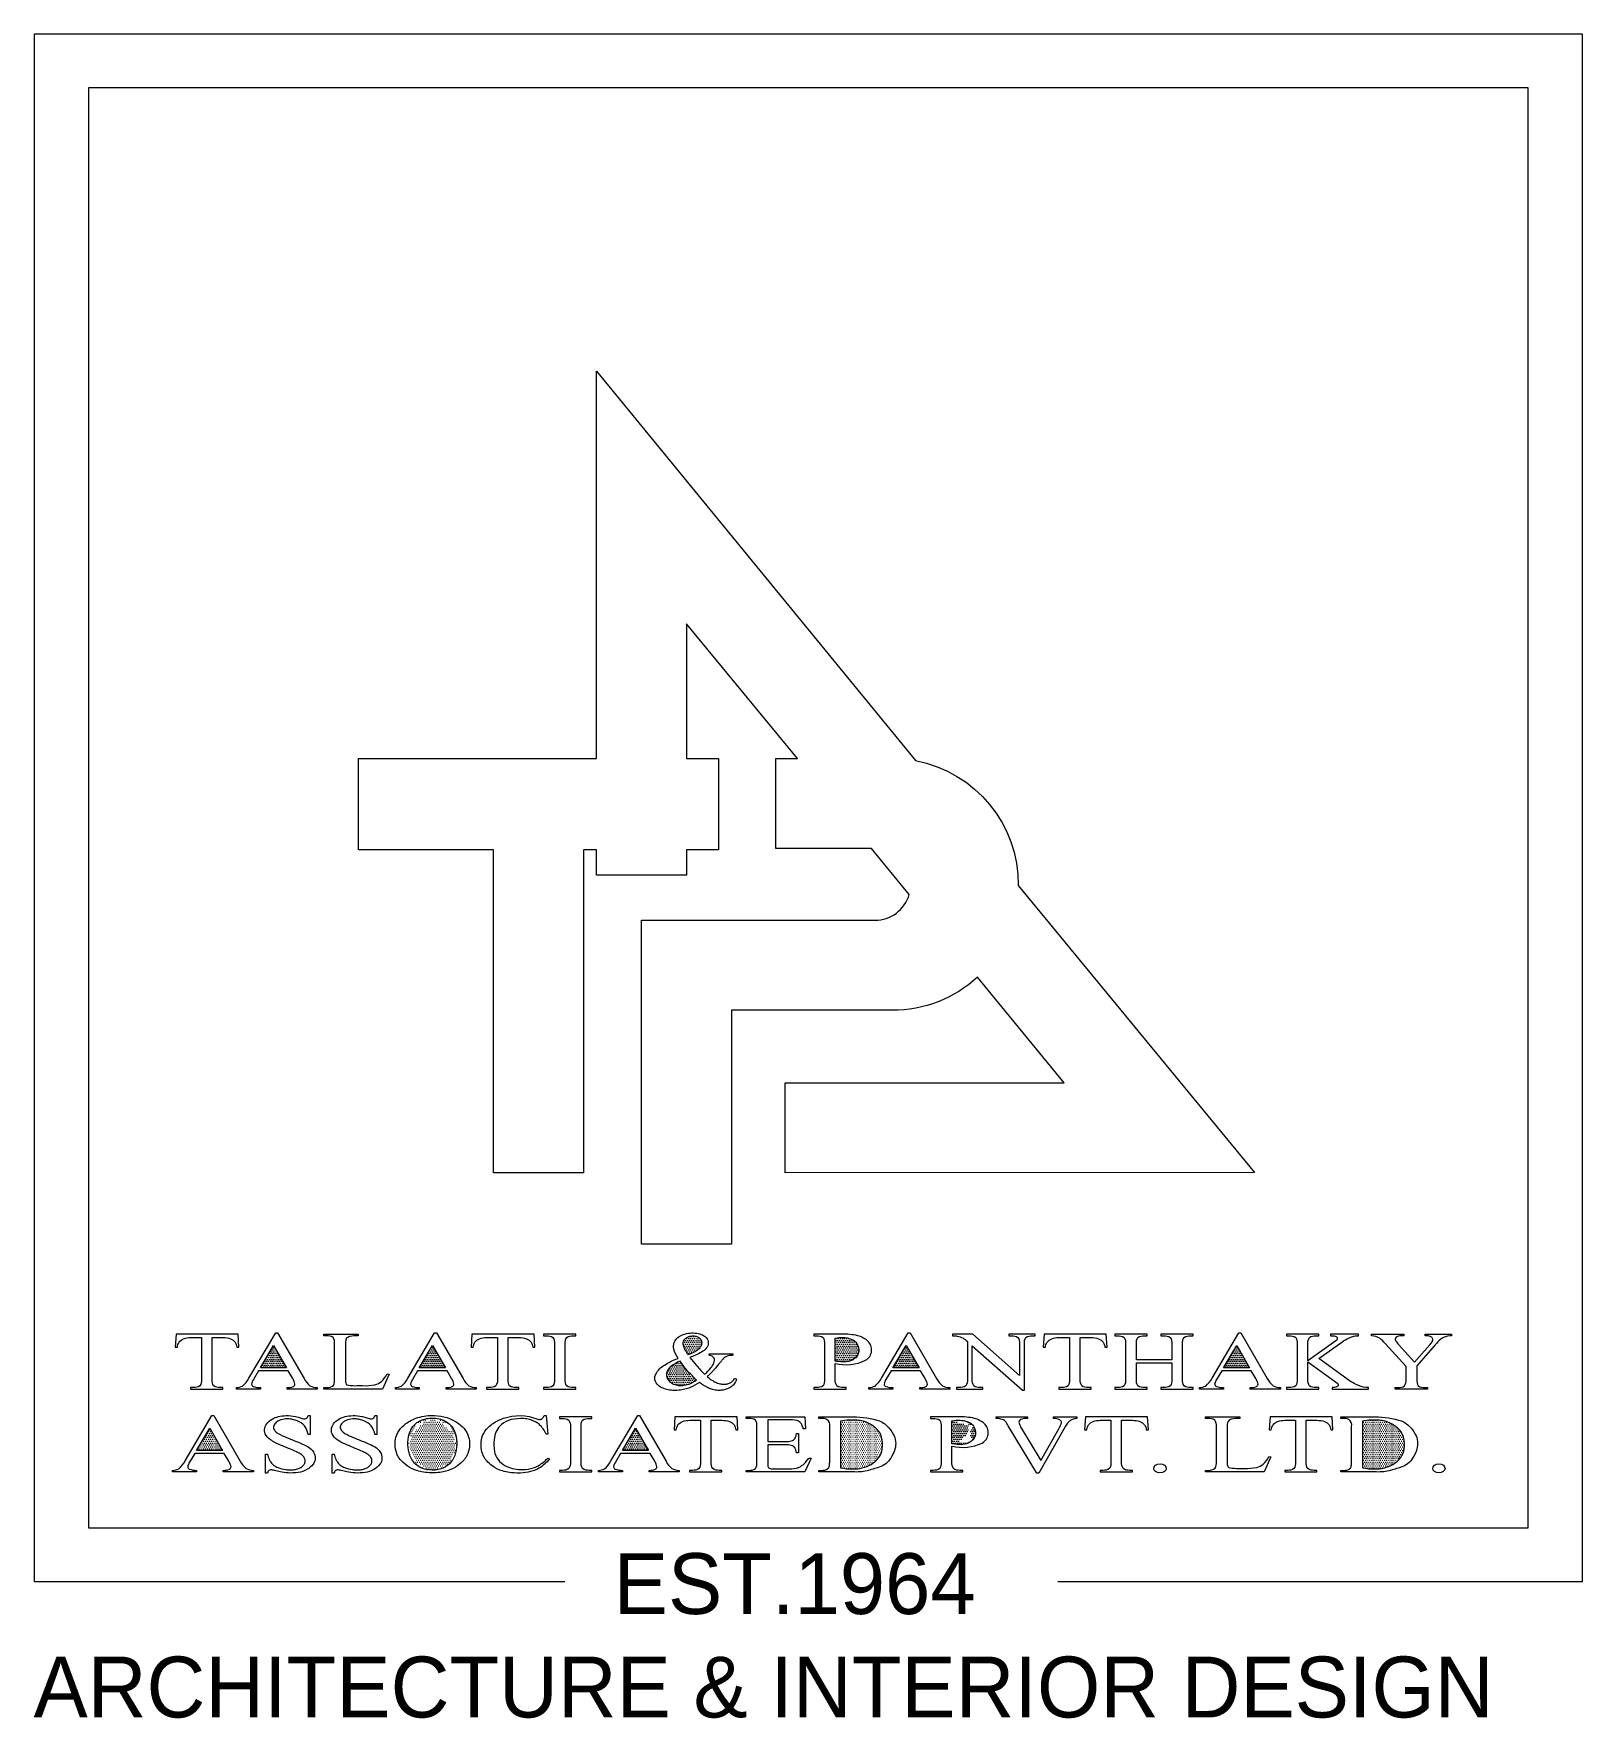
# Model space of a CAD drawing. Header units: inches. Extents: x 0 to 7.63, y -0.67 to 7.63.
import ezdxf

# ---------------------------------------------------------------- set-up
doc = ezdxf.new("R2010")
doc.units = ezdxf.units.IN
doc.layers.add('G-PAPR-BORD', color=252, linetype='Continuous', lineweight=5)
doc.layers.add('G-PAPR-THIN', color=20, linetype='Continuous', lineweight=5)
doc.styles.add('TradeMark', font='monbaiti.ttf')
pattern_1 = [(0, (0, 0), (0.0046875, 0.009375), [0, -0.009375])]

msp = doc.modelspace()

# ---------------------------------------------------------------- hatches: boundary and pattern name
at = {"layer": 'G-PAPR-BORD'}
h = msp.add_hatch(dxfattribs=at)
h.set_pattern_fill('DOTS', color=256, scale=0.15)
h.set_pattern_definition(pattern_1)
h.paths.add_polyline_path([(1.1138, 1.0555), (1.1791, 1.165), (1.2428, 1.0555)])
h = msp.add_hatch(dxfattribs=at)
h.set_pattern_fill('DOTS', color=256, scale=0.15)
h.set_pattern_definition(pattern_1)
h.paths.add_polyline_path([(1.9627, 1.165), (1.8975, 1.0555), (2.0264, 1.0555)])
h = msp.add_hatch(dxfattribs=at)
h.set_pattern_fill('DOTS', color=256, scale=0.15)
h.set_pattern_definition(pattern_1)
h.paths.add_polyline_path([(3.29, 1.179, 0.081371), (3.2886, 1.1885, 0.089258), (3.2843, 1.1966, 0.062844), (3.278, 1.2029, 0.056613), (3.2694, 1.2081, 0.044434), (3.2621, 1.2107, 0.052187), (3.2504, 1.2125, 0.02977), (3.2409, 1.2123, 0.039286), (3.2298, 1.2106, 0.087066), (3.2161, 1.2048, 0.028953), (3.2074, 1.1969, 0.1014), (3.2003, 1.1859, 0.122358), (3.1986, 1.1727, 0.056932), (3.202, 1.1579, 0.031251), (3.2075, 1.1452, 0.016597), (3.2216, 1.1192, 0.013027), (3.2419, 1.1271, 0.0251), (3.2521, 1.132, 0.016885), (3.2646, 1.1395, 0.038764), (3.2721, 1.1452, 0.03642), (3.2807, 1.1541, 0.098522), (3.2881, 1.1676, 0.071966)])
h = msp.add_hatch(dxfattribs=at)
h.set_pattern_fill('DOTS', color=256, scale=0.15)
h.set_pattern_definition(pattern_1)
h.paths.add_polyline_path([(4.0551, 1.1746, 0.153503), (4.0268, 1.1972, 0.144584), (3.9486, 1.2008), (3.9486, 1.0883, 0.010267), (3.9751, 1.0853, 0.20453), (4.0441, 1.1004, 0.404726)])
h = msp.add_hatch(dxfattribs=at)
h.set_pattern_fill('DOTS', color=256, scale=0.15)
h.set_pattern_definition(pattern_1)
h.paths.add_polyline_path([(4.2979, 1.165), (4.2326, 1.0555), (4.3615, 1.0555)])
h = msp.add_hatch(dxfattribs=at)
h.set_pattern_fill('DOTS', color=256, scale=0.15)
h.set_pattern_definition(pattern_1)
h.paths.add_polyline_path([(5.928, 1.165), (5.8628, 1.0555), (5.9917, 1.0555)])
h = msp.add_hatch(dxfattribs=at)
h.set_pattern_fill('DOTS', color=256, scale=0.15)
h.set_pattern_definition(pattern_1)
h.paths.add_polyline_path([(3.2238, 1.0359, -0.02642), (3.2031, 1.0603, -0.011131), (3.1829, 1.0881, 0.069846), (3.139, 1.0631, 0.110367), (3.1209, 1.0415, 0.155371), (3.1166, 1.016, 0.11318), (3.124, 0.9966, 0.095741), (3.1398, 0.9808, 0.094224), (3.1633, 0.9706, 0.063246), (3.1894, 0.9681, 0.05841), (3.2182, 0.9724, 0.063942), (3.2436, 0.9829, -0.008738), (3.2645, 0.9944, -0.009472)])
h = msp.add_hatch(dxfattribs=at)
h.set_pattern_fill('DOTS', color=256, scale=0.15)
h.set_pattern_definition(pattern_1)
h.paths.add_polyline_path([(0.7988, 0.6479), (0.864, 0.7574), (0.9277, 0.6479)])
h = msp.add_hatch(dxfattribs=at)
h.set_pattern_fill('DOTS', color=256, scale=0.15)
h.set_pattern_definition(pattern_1)
edge = h.paths.add_edge_path()
edge.add_arc((1.954, 0.6636), 0.1119, 239.39309, 259.10385, ccw=False)
edge.add_arc((1.9509, 0.6584), 0.1059, 207.33595, 239.39309, ccw=False)
edge.add_arc((1.9776, 0.6722), 0.136, 183.9205, 207.33595, ccw=False)
edge.add_arc((2.0814, 0.6793), 0.24, 171.62309, 183.9205, ccw=False)
edge.add_arc((1.9519, 0.6984), 0.1092, 131.91147, 171.62309, ccw=False)
edge.add_arc((1.9543, 0.6887), 0.1181, 96.55145, 129.63077, ccw=False)
edge.add_arc((1.962, 0.6504), 0.157, 80.82761, 97.74099, ccw=False)
edge.add_arc((1.9689, 0.6888), 0.1181, 50.36923, 81.16974, ccw=False)
edge.add_arc((1.9713, 0.6985), 0.1092, 8.37691, 48.08853, ccw=False)
edge.add_arc((1.8418, 0.6794), 0.24, -3.9205, 8.37691, ccw=False)
edge.add_arc((1.9456, 0.6723), 0.136, 332.66405, 356.0795, ccw=False)
edge.add_arc((1.9723, 0.6585), 0.1059, 300.60691, 332.66405, ccw=False)
edge.add_arc((1.9662, 0.67), 0.119, 280.96677, 300.30122, ccw=False)
edge.add_arc((1.9621, 0.7035), 0.1527, 258.95212, 280.11505, ccw=False)
h = msp.add_hatch(dxfattribs=at)
h.set_pattern_fill('DOTS', color=256, scale=0.15)
h.set_pattern_definition(pattern_1)
h.paths.add_polyline_path([(2.8987, 0.6479), (2.9639, 0.7574), (3.0276, 0.6479)])
h = msp.add_hatch(dxfattribs=at)
h.set_pattern_fill('DOTS', color=256, scale=0.15)
h.set_pattern_definition(pattern_1)
edge = h.paths.add_edge_path()
edge.add_line((3.9741, 0.7923), (3.9741, 0.562))
edge.add_arc((4.0401, 0.9479), 0.3914, 260.28567, 269.30012)
edge.add_arc((4.0376, 0.7389), 0.1825, 269.30012, 284.0782)
edge.add_arc((4.0403, 0.728), 0.1712, 284.0782, 299.56123)
edge.add_arc((4.065, 0.6844), 0.1211, 299.56123, 323.95063)
edge.add_arc((4.0861, 0.6691), 0.095, 323.95063, 352.36966)
edge.add_arc((4.0334, 0.6761), 0.1482, 352.36966, 374.20914)
edge.add_arc((4.095, 0.6917), 0.0847, 14.20914, 43.05014)
edge.add_arc((4.0484, 0.6482), 0.1485, 43.05014, 63.73972)
edge.add_arc((4.0457, 0.6427), 0.1545, 63.73972, 86.1307)
edge.add_arc((4.027, 0.3671), 0.4308, 86.1307, 91.28201)
edge.add_arc((4.0222, 0.5837), 0.2142, 91.28201, 102.98951)
h = msp.add_hatch(dxfattribs=at)
h.set_pattern_fill('DOTS', color=256, scale=0.15)
h.set_pattern_definition(pattern_1)
edge = h.paths.add_edge_path()
edge.add_arc((4.5568, 0.6589), 0.1383, 70.89988, 103.80802, ccw=False)
edge.add_arc((4.5803, 0.7335), 0.0603, 33.88243, 68.79015, ccw=False)
edge.add_arc((4.5865, 0.7356), 0.0539, -52.44303, 35.69481, ccw=False)
edge.add_arc((4.5671, 0.7661), 0.09, 259.24587, 305.48296, ccw=False)
edge.add_arc((4.6113, 1.325), 0.6502, 262.26486, 264.61769, ccw=False)
edge.add_line((4.5238, 0.6807), (4.5238, 0.7933))
h = msp.add_hatch(dxfattribs=at)
h.set_pattern_fill('DOTS', color=256, scale=0.15)
h.set_pattern_definition(pattern_1)
edge = h.paths.add_edge_path()
edge.add_line((6.5477, 0.7923), (6.5477, 0.562))
edge.add_arc((6.6137, 0.9479), 0.3914, 260.28567, 269.30012)
edge.add_arc((6.6112, 0.7389), 0.1825, 269.30012, 284.0782)
edge.add_arc((6.6139, 0.728), 0.1712, 284.0782, 299.56123)
edge.add_arc((6.6386, 0.6844), 0.1211, 299.56123, 323.95063)
edge.add_arc((6.6597, 0.6691), 0.095, 323.95063, 352.36966)
edge.add_arc((6.607, 0.6761), 0.1482, 352.36966, 374.20914)
edge.add_arc((6.6686, 0.6917), 0.0847, 14.20914, 43.05014)
edge.add_arc((6.622, 0.6482), 0.1485, 43.05014, 63.73972)
edge.add_arc((6.6193, 0.6427), 0.1545, 63.73972, 86.1307)
edge.add_arc((6.6006, 0.3671), 0.4308, 86.1307, 91.28201)
edge.add_arc((6.5958, 0.5837), 0.2142, 91.28201, 102.98951)

# ---------------------------------------------------------------- linework, layer by layer
msp.add_line((4.3135, 3.3888), (4.1269, 3.6155), dxfattribs=at)
for points in [[(4.1269, 3.6155), (3.6546, 3.6155), (3.6546, 4.0592), (3.7618, 4.0592), (3.2151, 4.7235), (3.2151, 4.0592), (3.3727, 4.0592), (3.3727, 3.6092), (3.2151, 3.6092), (3.2151, 3.4831), (2.7714, 3.4831), (2.7714, 3.6092), (2.7071, 3.6092), (2.7071, 2.0165), (2.2634, 2.0165), (2.2634, 3.6092), (1.5978, 3.6092), (1.5978, 4.0592), (2.7714, 4.0592), (2.7714, 5.9679), (4.3448, 4.0485, -0.362073), (4.851, 3.4332), (6.0157, 2.0175), (3.7018, 2.0165), (3.7018, 2.4602), (5.0776, 2.4602), (4.6491, 2.9809, -0.188149), (4.2304, 2.8178), (3.4374, 2.8178), (3.4374, 1.6641), (2.9937, 1.6641), (2.9937, 3.2615), (4.1436, 3.2615, 0.333047), (4.3135, 3.3888, 0.333047)], [(3.2216, 1.1192, -0.016597), (3.2075, 1.1452, -0.031251), (3.202, 1.1579, -0.056932), (3.1986, 1.1727, -0.122358), (3.2003, 1.1859, -0.1014), (3.2074, 1.1969, -0.028953), (3.2161, 1.2048, -0.087066), (3.2298, 1.2106, -0.039286), (3.2409, 1.2123, -0.02977), (3.2504, 1.2125, -0.052187), (3.2621, 1.2107, -0.044434), (3.2694, 1.2081, -0.056613), (3.278, 1.2029, -0.062844), (3.2843, 1.1966, -0.089258), (3.2886, 1.1885, -0.081371), (3.29, 1.179, -0.071966), (3.2881, 1.1676, -0.098522), (3.2807, 1.1541, -0.03642), (3.2721, 1.1452, -0.038764), (3.2646, 1.1395, -0.016885), (3.2521, 1.132, -0.029503), (3.2401, 1.1263, -0.011842), (3.2216, 1.1192, 0.673696)], [(2.2738, 0.7888, -0.180729), (2.4397, 0.8146, -0.035371), (2.4815, 0.8022, 0.269109), (2.504, 0.8058, 0.112535), (2.5104, 0.8141, 0.021927), (2.5126, 0.8195), (2.5223, 0.8195), (2.5309, 0.7274), (2.5223, 0.7274, 0.04861), (2.5084, 0.7537, 0.034575), (2.4993, 0.7655, 0.04773), (2.4838, 0.78, 0.058408), (2.4651, 0.7913, 0.038095), (2.4415, 0.7998, 0.054462), (2.4126, 0.8046, 0.064258), (2.3498, 0.7999, 0.112767), (2.3028, 0.7762, 0.17503), (2.2677, 0.7109, 0.053709), (2.2658, 0.6595, 0.051129), (2.2705, 0.6322, 0.218851), (2.3291, 0.5687, 0.108978), (2.4063, 0.5539, 0.074723), (2.4608, 0.562, 0.077054), (2.4912, 0.5767, 0.025908), (2.5156, 0.5955, 0.023747), (2.5309, 0.61), (2.5395, 0.606, -0.099099), (2.4869, 0.5597, -0.056446), (2.4569, 0.5466, -0.052606), (2.4095, 0.5373, -0.049451), (2.3515, 0.5379, -0.074275), (2.2825, 0.5561, -0.06451), (2.2411, 0.5847, -0.117502), (2.21, 0.6299, -0.089786), (2.2017, 0.6732, -0.066126), (2.2061, 0.7097, -0.119709), (2.2287, 0.752, -0.078512), (2.2738, 0.7888, -0.03768), (2.2993, 0.8012)], [(3.9741, 0.7923), (3.9741, 0.562, 0.039353), (4.0353, 0.5564, 0.064571), (4.0819, 0.5619, 0.06766), (4.1248, 0.5791, 0.106822), (4.1629, 0.6131, 0.124641), (4.1803, 0.6564, 0.095582), (4.1771, 0.7125, 0.126511), (4.1569, 0.7495, 0.090521), (4.1141, 0.7813, 0.098011), (4.0561, 0.7969, 0.022481), (4.0174, 0.7978, 0.051128), (3.9741, 0.7923, 0.795585)], [(6.5477, 0.7923), (6.5477, 0.562, 0.039353), (6.6089, 0.5564, 0.064571), (6.6555, 0.5619, 0.06766), (6.6984, 0.5791, 0.106822), (6.7365, 0.6131, 0.124641), (6.7539, 0.6564, 0.095582), (6.7507, 0.7125, 0.126511), (6.7305, 0.7495, 0.090521), (6.6877, 0.7813, 0.098011), (6.6297, 0.7969, 0.022481), (6.591, 0.7978, 0.051128), (6.5477, 0.7923, 0.795585)]]:
    msp.add_lwpolyline(points, format="xyb", dxfattribs=at)
for points in [[(0.77, 0.95), (0.9291, 0.95), (0.9291, 0.9574), (0.9161, 0.9574, -0.161324), (0.8837, 0.9658, -0.170689), (0.8762, 0.9969), (0.8762, 1.204), (0.9291, 1.204, -0.088217), (0.9666, 1.1984, -0.144183), (0.9894, 1.1814, -0.104047), (0.9977, 1.1574), (1.0082, 1.1574), (1.0041, 1.2209), (0.6978, 1.2209), (0.6937, 1.1574), (0.7043, 1.1574, -0.104047), (0.7126, 1.1814, -0.144183), (0.7353, 1.1984, -0.094462), (0.7703, 1.204), (0.8231, 1.204), (0.8231, 0.9969, -0.170689), (0.8157, 0.9658, -0.161324), (0.7833, 0.9574), (0.77, 0.9574)], [(0.9957, 0.9574, 0.088041), (1.0261, 0.9653, 0.098412), (1.0574, 1.0042), (1.1894, 1.2271), (1.199, 1.2271), (1.3296, 1.0018, 0.10517), (1.3582, 0.9665, 0.124049), (1.3941, 0.9574), (1.3941, 0.95), (1.246, 0.95), (1.246, 0.9574, 0.097478), (1.2764, 0.9629, 0.27807), (1.2843, 0.974, 0.102299), (1.2732, 1.0018), (1.2505, 1.0407), (1.1053, 1.0407), (1.0799, 0.998, 0.111388), (1.0704, 0.9744, 0.265222), (1.0785, 0.9635, 0.084618), (1.1138, 0.9574), (1.1138, 0.95), (0.9957, 0.95)], [(1.4259, 1.2209), (1.5958, 1.2209), (1.5958, 1.2135, 0.068829), (1.5538, 1.2095, 0.152679), (1.5374, 1.1989, 0.105134), (1.5329, 1.1684), (1.5329, 0.9982, 0.131398), (1.5374, 0.9754, 0.156346), (1.5476, 0.9692, 0.034609), (1.5908, 0.9672), (1.6181, 0.9672, 0.051469), (1.6788, 0.9718, 0.106375), (1.7106, 0.9881, 0.087862), (1.7393, 1.025), (1.7485, 1.0235), (1.7164, 0.95), (1.4259, 0.95), (1.4259, 0.9574), (1.44, 0.9574, 0.204067), (1.474, 0.9686, 0.139485), (1.4798, 0.9982), (1.4798, 1.173, 0.17492), (1.472, 1.2047, 0.167443), (1.44, 1.2135), (1.4259, 1.2135)], [(1.7793, 0.9574, 0.088041), (1.8097, 0.9653, 0.098412), (1.841, 1.0042), (1.973, 1.2271), (1.9827, 1.2271), (2.1133, 1.0018, 0.10517), (2.1419, 0.9665, 0.124049), (2.1777, 0.9574), (2.1777, 0.95), (2.0297, 0.95), (2.0297, 0.9574, 0.097478), (2.06, 0.9629, 0.27807), (2.0679, 0.974, 0.102299), (2.0568, 1.0018), (2.0341, 1.0407), (1.8889, 1.0407), (1.8635, 0.998, 0.111388), (1.854, 0.9744, 0.265222), (1.8621, 0.9635, 0.084618), (1.8975, 0.9574), (1.8975, 0.95), (1.7793, 0.95)], [(2.2291, 0.95), (2.3883, 0.95), (2.3883, 0.9574), (2.3752, 0.9574, -0.161324), (2.3429, 0.9658, -0.170689), (2.3354, 0.9969), (2.3354, 1.204), (2.3883, 1.204, -0.088217), (2.4258, 1.1984, -0.144183), (2.4485, 1.1814, -0.104047), (2.4568, 1.1574), (2.4674, 1.1574), (2.4632, 1.2209), (2.157, 1.2209), (2.1528, 1.1574), (2.1634, 1.1574, -0.104047), (2.1717, 1.1814, -0.144183), (2.1945, 1.1984, -0.094462), (2.2294, 1.204), (2.2823, 1.204), (2.2823, 0.9969, -0.170689), (2.2749, 0.9658, -0.161324), (2.2425, 0.9574), (2.2291, 0.9574)], [(2.6166, 1.174, -0.170689), (2.6241, 1.2052, -0.161324), (2.6565, 1.2136), (2.6695, 1.2136), (2.6695, 1.2209), (2.5104, 1.2209), (2.5104, 1.2136), (2.5237, 1.2136, -0.161324), (2.5561, 1.2052, -0.170689), (2.5636, 1.174), (2.5636, 0.9969, -0.170689), (2.5561, 0.9658, -0.161324), (2.5237, 0.9574), (2.5104, 0.9574), (2.5104, 0.95), (2.6695, 0.95), (2.6695, 0.9574), (2.6565, 0.9574, -0.161324), (2.6241, 0.9658, -0.170689), (2.6166, 0.9969)], [(3.3274, 1.1245), (3.4436, 1.1245), (3.4436, 1.117, 0.044305), (3.4206, 1.114, 0.046113), (3.4116, 1.111, 0.08512), (3.4009, 1.1041, 0.032467), (3.3896, 1.0926, 0.006904), (3.3794, 1.0805, 0.010447), (3.3669, 1.0646, -0.028244), (3.352, 1.0469, 0.007388), (3.3425, 1.0366, -0.02534), (3.3298, 1.0236, 0.006036), (3.3174, 1.012, 0.032891), (3.3442, 0.9921, 0.045834), (3.3631, 0.9822, 0.054302), (3.3849, 0.9759, 0.049024), (3.4022, 0.9746, 0.049178), (3.4186, 0.9766, 0.080423), (3.4338, 0.9827, 0.102991), (3.4465, 0.9944, 0.068434), (3.4516, 1.0042), (3.4618, 0.9988, -0.072903), (3.4497, 0.9759, -0.077747), (3.435, 0.9612, -0.080635), (3.4112, 0.9492, -0.044311), (3.3912, 0.9448, -0.047929), (3.3697, 0.944, -0.050256), (3.3438, 0.9483, -0.040683), (3.322, 0.9561, -0.040031), (3.2975, 0.9696, -0.015436), (3.279, 0.9828, -0.040633), (3.2335, 0.9584, -0.045852), (3.2065, 0.9494, -0.03329), (3.1772, 0.9447, -0.048673), (3.1386, 0.9447, -0.043574), (3.1109, 0.95, -0.096352), (3.0801, 0.9655, -0.112091), (3.0623, 0.9871, -0.229961), (3.0619, 1.02, -0.048535), (3.0761, 1.044, -0.104247), (3.0993, 1.0648, 0.001028), (3.1288, 1.0819, -0.057989), (3.1736, 1.1015, -0.087548), (3.1524, 1.1478, -0.154831), (3.1542, 1.1798, -0.141599), (3.1729, 1.2049, -0.077163), (3.1985, 1.2187, -0.058636), (3.2328, 1.2264, -0.059728), (3.2657, 1.2259, -0.081474), (3.2946, 1.2171, -0.093222), (3.3118, 1.2042, -0.188622), (3.3221, 1.1774, -0.176143), (3.3126, 1.1517, -0.089986), (3.2894, 1.1326, -0.022963), (3.2587, 1.1173, -0.017833), (3.2311, 1.1063, 0.014447), (3.2637, 1.0667, 0.009345), (3.284, 1.0444, 0.009225), (3.3044, 1.0235, 0.045211), (3.3357, 1.0552, 0.071142), (3.3497, 1.078, 0.088519), (3.3531, 1.0926, 0.23891), (3.3453, 1.1101, 0.160822), (3.3274, 1.117)], [(3.8423, 1.2136), (3.8556, 1.2136, -0.161324), (3.888, 1.2052, -0.170689), (3.8955, 1.174), (3.8955, 0.9969, -0.170689), (3.888, 0.9658, -0.161324), (3.8556, 0.9574), (3.8423, 0.9574), (3.8423, 0.95), (4.003, 0.95), (4.003, 0.9574), (3.9884, 0.9574, -0.161324), (3.956, 0.9658, -0.170689), (3.9486, 0.9969), (3.9486, 1.077, 0.17421), (4.0978, 1.0921, 0.51251), (4.1081, 1.1881, 0.121438), (4.0591, 1.2134, 0.058229), (3.9798, 1.2209), (3.8423, 1.2209)], [(3.9486, 1.2008, -0.144584), (4.0268, 1.1972, -0.153503), (4.0551, 1.1746, -0.404726), (4.0441, 1.1004, -0.20453), (3.9751, 1.0853, -0.010267), (3.9486, 1.0883)], [(4.1145, 0.9574, 0.088041), (4.1449, 0.9653, 0.098412), (4.1761, 1.0042), (4.3082, 1.2271), (4.3178, 1.2271), (4.4484, 1.0018, 0.10517), (4.477, 0.9665, 0.124049), (4.5129, 0.9574), (4.5129, 0.95), (4.3648, 0.95), (4.3648, 0.9574, 0.097478), (4.3951, 0.9629, 0.27807), (4.4031, 0.974, 0.102299), (4.3919, 1.0018), (4.3692, 1.0407), (4.224, 1.0407), (4.1986, 0.998, 0.111388), (4.1892, 0.9744, 0.265222), (4.1973, 0.9635, 0.084618), (4.2326, 0.9574), (4.2326, 0.95), (4.1145, 0.95)], [(4.8812, 1.174, -0.170689), (4.8887, 1.2052, -0.161324), (4.921, 1.2136), (4.9344, 1.2136), (4.9344, 1.2209), (4.804, 1.2209), (4.804, 1.2136), (4.817, 1.2136, -0.161324), (4.8494, 1.2052, -0.170689), (4.8568, 1.174), (4.8568, 1.0179), (4.6276, 1.2209), (4.5258, 1.2209), (4.5258, 1.2135, -0.046402), (4.5502, 1.2117, -0.148474), (4.5997, 1.1853), (4.5997, 0.9969, -0.170689), (4.5922, 0.9658, -0.161324), (4.5599, 0.9574), (4.5465, 0.9574), (4.5465, 0.95), (4.6769, 0.95), (4.6769, 0.9574), (4.6639, 0.9574, -0.161324), (4.6315, 0.9658, -0.170689), (4.6241, 0.9969), (4.6241, 1.1638), (4.8714, 0.9457), (4.8812, 0.9457)], [(5.0504, 0.95), (5.2095, 0.95), (5.2095, 0.9574), (5.1965, 0.9574, -0.161324), (5.1641, 0.9658, -0.170689), (5.1566, 0.9969), (5.1566, 1.204), (5.2095, 1.204, -0.088217), (5.247, 1.1984, -0.144183), (5.2697, 1.1814, -0.104047), (5.278, 1.1574), (5.2886, 1.1574), (5.2845, 1.2209), (4.9782, 1.2209), (4.9741, 1.1574), (4.9846, 1.1574, -0.104047), (4.9929, 1.1814, -0.144183), (5.0157, 1.1984, -0.094462), (5.0506, 1.204), (5.1035, 1.204), (5.1035, 0.9969, -0.170689), (5.0961, 0.9658, -0.161324), (5.0637, 0.9574), (5.0504, 0.9574)], [(5.4333, 1.0953), (5.4333, 1.174, -0.170689), (5.4407, 1.2052, -0.161324), (5.4731, 1.2136), (5.4865, 1.2136), (5.4865, 1.2209), (5.3273, 1.2209), (5.3273, 1.2136), (5.3404, 1.2136, -0.161324), (5.3727, 1.2052, -0.170689), (5.3802, 1.174), (5.3802, 0.9969, -0.170689), (5.3727, 0.9658, -0.161324), (5.3404, 0.9574), (5.3273, 0.9574), (5.3273, 0.95), (5.4865, 0.95), (5.4865, 0.9574), (5.4731, 0.9574, -0.161324), (5.4407, 0.9658, -0.170689), (5.4333, 0.9969), (5.4333, 1.0805), (5.6078, 1.0805), (5.6078, 0.9969, -0.170689), (5.6004, 0.9658, -0.161324), (5.568, 0.9574), (5.5546, 0.9574), (5.5546, 0.95), (5.7138, 0.95), (5.7138, 0.9574), (5.7007, 0.9574, -0.161324), (5.6684, 0.9658, -0.170689), (5.6609, 0.9969), (5.6609, 1.174, -0.170689), (5.6684, 1.2052, -0.161324), (5.7007, 1.2136), (5.7138, 1.2136), (5.7138, 1.2209), (5.5546, 1.2209), (5.5546, 1.2136), (5.568, 1.2136, -0.161324), (5.6004, 1.2052, -0.170689), (5.6078, 1.174), (5.6078, 1.0953)], [(5.7447, 0.9574, 0.088041), (5.7751, 0.9653, 0.098412), (5.8063, 1.0042), (5.9384, 1.2271), (5.948, 1.2271), (6.0786, 1.0018, 0.10517), (6.1072, 0.9665, 0.124049), (6.1431, 0.9574), (6.1431, 0.95), (5.995, 0.95), (5.995, 0.9574, 0.097478), (6.0253, 0.9629, 0.27807), (6.0333, 0.974, 0.102299), (6.0221, 1.0018), (5.9994, 1.0407), (5.8542, 1.0407), (5.8288, 0.998, 0.111388), (5.8194, 0.9744, 0.265222), (5.8275, 0.9635, 0.084618), (5.8628, 0.9574), (5.8628, 0.95), (5.7447, 0.95)], [(6.2793, 1.0855), (6.4265, 0.9786, -0.548562), (6.4221, 0.9614, -0.112286), (6.3989, 0.9574), (6.3989, 0.95), (6.5774, 0.95), (6.5774, 0.9574, -0.076255), (6.5292, 0.9675, -0.063237), (6.4712, 1.001), (6.3328, 1.1003), (6.4462, 1.1823, -0.040086), (6.4817, 1.2027, -0.045513), (6.506, 1.2111, -0.050955), (6.5281, 1.2135), (6.5281, 1.2209), (6.3903, 1.2209), (6.3903, 1.2135), (6.3989, 1.2135, -0.116739), (6.4186, 1.21, -0.56448), (6.417, 1.1879), (6.2793, 1.0898), (6.2793, 1.174, -0.170689), (6.2867, 1.2052, -0.161324), (6.3191, 1.2136), (6.3322, 1.2136), (6.3322, 1.2209), (6.173, 1.2209), (6.173, 1.2136), (6.1864, 1.2136, -0.161324), (6.2187, 1.2052, -0.170689), (6.2262, 1.174), (6.2262, 0.9969, -0.170689), (6.2187, 0.9658, -0.161324), (6.1864, 0.9574), (6.173, 0.9574), (6.173, 0.95), (6.3322, 0.95), (6.3322, 0.9574), (6.3191, 0.9574, -0.161324), (6.2867, 0.9658, -0.170689), (6.2793, 0.9969)], [(6.8893, 1.2056, 0.146038), (6.8723, 1.2126, 0.033616), (6.8568, 1.2135), (6.8568, 1.2209), (6.9876, 1.2209), (6.9876, 1.2135), (6.9805, 1.2135, 0.138855), (6.9343, 1.1958, 0.04887), (6.9063, 1.1678), (6.816, 1.0651), (6.816, 0.9969, 0.170689), (6.8234, 0.9658, 0.161324), (6.8558, 0.9574), (6.8689, 0.9574), (6.8689, 0.95), (6.7097, 0.95), (6.7097, 0.9574), (6.7231, 0.9574, 0.161324), (6.7554, 0.9658, 0.170689), (6.7629, 0.9969), (6.7629, 1.0609), (6.6597, 1.1746, 0.030464), (6.635, 1.1995, 0.123749), (6.5921, 1.2135), (6.5921, 1.2209), (6.7525, 1.2209), (6.7525, 1.2135), (6.7442, 1.2135, 0.097208), (6.7203, 1.2091, 0.16814), (6.7107, 1.2016, 0.293719), (6.7127, 1.1873, 0.049182), (6.7263, 1.17), (6.8046, 1.0826), (6.8781, 1.1662, 0.016248), (6.885, 1.1745, 0.123024), (6.8947, 1.1931, 0.243746)], [(3.2645, 0.9944, -0.009472), (3.2238, 1.0359, -0.02642), (3.2031, 1.0603, -0.011131), (3.1829, 1.0881, 0.069846), (3.139, 1.0631, 0.110367), (3.1209, 1.0415, 0.155371), (3.1166, 1.016, 0.11318), (3.124, 0.9966, 0.095741), (3.1398, 0.9808, 0.094224), (3.1633, 0.9706, 0.063246), (3.1894, 0.9681, 0.05841), (3.2182, 0.9724, 0.063942), (3.2436, 0.9829, -0.008738)], [(0.6806, 0.5498, 0.088041), (0.711, 0.5577, 0.098412), (0.7423, 0.5966), (0.8743, 0.8195), (0.884, 0.8195), (1.0146, 0.5942, 0.10517), (1.0432, 0.559, 0.124049), (1.0791, 0.5498), (1.0791, 0.5425), (0.931, 0.5425), (0.931, 0.5498, 0.097478), (0.9613, 0.5553, 0.27807), (0.9692, 0.5665, 0.102299), (0.9581, 0.5942), (0.9354, 0.6331), (0.7902, 0.6331), (0.7648, 0.5904, 0.111388), (0.7553, 0.5668, 0.265222), (0.7634, 0.556, 0.084618), (0.7988, 0.5498), (0.7988, 0.5425), (0.6806, 0.5425)], [(1.3593, 0.8195), (1.3593, 0.7258), (1.3491, 0.7258, 0.120676), (1.3312, 0.7688, 0.130922), (1.2945, 0.7941, 0.066973), (1.2601, 0.8027, 0.041696), (1.2383, 0.8033, 0.086096), (1.2072, 0.7962, 0.081878), (1.192, 0.7866, 0.123842), (1.1797, 0.7686, 0.214427), (1.1808, 0.7524, 0.092419), (1.1921, 0.7383, 0.057131), (1.2328, 0.7159, -0.000506), (1.2724, 0.6995, -0.035224), (1.3487, 0.6655, -0.137571), (1.3757, 0.6397, -0.137056), (1.3841, 0.6084, -0.171287), (1.3735, 0.5794, -0.08834), (1.3436, 0.5539, -0.09894), (1.3006, 0.5391, -0.042896), (1.2514, 0.5367, -0.056627), (1.2115, 0.5427, 0.021029), (1.1833, 0.549, -0.002309), (1.1731, 0.5509, 0.05524), (1.1637, 0.5516, 0.115104), (1.156, 0.5496, 0.173716), (1.1512, 0.5443, 0.039982), (1.1487, 0.5363), (1.1385, 0.5363), (1.1385, 0.6291), (1.1487, 0.6291, 0.043658), (1.1573, 0.6033, 0.050818), (1.1651, 0.5894, 0.09048), (1.1804, 0.5744, 0.045386), (1.1995, 0.5638, 0.071815), (1.2387, 0.5532, 0.028358), (1.2592, 0.5519, 0.028943), (1.2776, 0.5528, 0.048205), (1.2976, 0.5569, 0.063631), (1.3139, 0.5644, 0.079167), (1.3276, 0.5763, 0.143877), (1.3346, 0.5922, 0.145719), (1.332, 0.6087, 0.086459), (1.3224, 0.622, 0.060608), (1.3094, 0.6319, 0.032022), (1.2885, 0.6425, 0.003536), (1.2527, 0.6576, -0.001749), (1.2135, 0.6739, -0.042225), (1.1636, 0.7, -0.153961), (1.1382, 0.7303, -0.156126), (1.1358, 0.7582, -0.135723), (1.1508, 0.7858, -0.094099), (1.1797, 0.8064, -0.058065), (1.2107, 0.8164, -0.063497), (1.2517, 0.8194, -0.053486), (1.2993, 0.8115, -0.00722), (1.3203, 0.8054, 0.097034), (1.3329, 0.8041, 0.162257), (1.3437, 0.8088, 0.141724), (1.3472, 0.8144, -0.037509), (1.3491, 0.8195)], [(1.6885, 0.8195), (1.6885, 0.7258), (1.6783, 0.7258, 0.120676), (1.6605, 0.7688, 0.130922), (1.6237, 0.7941, 0.066973), (1.5893, 0.8027, 0.041696), (1.5675, 0.8033, 0.086096), (1.5364, 0.7962, 0.081878), (1.5212, 0.7866, 0.123842), (1.5089, 0.7686, 0.214427), (1.5101, 0.7524, 0.092419), (1.5213, 0.7383, 0.057131), (1.562, 0.7159, -0.000506), (1.6016, 0.6995, -0.035224), (1.6779, 0.6655, -0.137571), (1.7049, 0.6397, -0.137056), (1.7133, 0.6084, -0.171287), (1.7028, 0.5794, -0.08834), (1.6729, 0.5539, -0.09894), (1.6298, 0.5391, -0.042896), (1.5806, 0.5367, -0.056627), (1.5407, 0.5427, 0.021029), (1.5125, 0.549, -0.002309), (1.5023, 0.5509, 0.05524), (1.493, 0.5516, 0.115104), (1.4852, 0.5496, 0.173716), (1.4805, 0.5443, 0.039982), (1.4779, 0.5363), (1.4677, 0.5363), (1.4677, 0.6291), (1.4779, 0.6291, 0.043658), (1.4865, 0.6033, 0.050818), (1.4944, 0.5894, 0.09048), (1.5096, 0.5744, 0.045386), (1.5287, 0.5638, 0.071815), (1.568, 0.5532, 0.028358), (1.5884, 0.5519, 0.028943), (1.6069, 0.5528, 0.048205), (1.6268, 0.5569, 0.063631), (1.6431, 0.5644, 0.079167), (1.6569, 0.5763, 0.143877), (1.6639, 0.5922, 0.145719), (1.6612, 0.6087, 0.086459), (1.6516, 0.622, 0.060608), (1.6386, 0.6319, 0.032022), (1.6177, 0.6425, 0.003536), (1.5819, 0.6576, -0.001749), (1.5427, 0.6739, -0.042225), (1.4929, 0.7, -0.153961), (1.4674, 0.7303, -0.156126), (1.4651, 0.7582, -0.135723), (1.48, 0.7858, -0.094099), (1.5089, 0.8064, -0.058065), (1.54, 0.8164, -0.063497), (1.581, 0.8194, -0.053486), (1.6285, 0.8115, -0.00722), (1.6495, 0.8054, 0.097034), (1.6621, 0.8041, 0.162257), (1.6729, 0.8088, 0.141724), (1.6764, 0.8144, -0.037509), (1.6783, 0.8195)], [(1.9466, 0.5377, -0.033276), (1.9082, 0.5424, -0.072003), (1.8587, 0.5595, -0.06451), (1.8173, 0.5881, -0.117502), (1.7862, 0.6333, -0.089786), (1.7779, 0.6766, -0.066126), (1.7823, 0.7131, -0.119709), (1.8049, 0.7554, -0.078512), (1.85, 0.7922, -0.058822), (1.8905, 0.8098, -0.083269), (1.9727, 0.8203, -0.060871), (2.0326, 0.8099, -0.058822), (2.0731, 0.7923, -0.078512), (2.1182, 0.7555, -0.119709), (2.1408, 0.7133, -0.066126), (2.1453, 0.6767, -0.089786), (2.1369, 0.6334, -0.117502), (2.1058, 0.5882, -0.06451), (2.0644, 0.5596, -0.072003), (2.0149, 0.5425, -0.059042)], [(1.9328, 0.5537, -0.086217), (1.897, 0.5673, -0.140795), (1.8568, 0.6098, -0.102526), (1.8419, 0.6629, -0.053709), (1.8439, 0.7143, -0.17503), (1.879, 0.7796, -0.145347), (1.9409, 0.806, -0.073933), (1.987, 0.8054, -0.135208), (2.0442, 0.7797, -0.17503), (2.0793, 0.7144, -0.053709), (2.0813, 0.663, -0.102526), (2.0664, 0.6098, -0.140795), (2.0263, 0.5673, -0.084563), (1.9889, 0.5532, -0.092604)], [(2.6953, 0.7665, -0.170689), (2.7027, 0.7976, -0.161324), (2.7351, 0.806), (2.7482, 0.806), (2.7482, 0.8134), (2.589, 0.8134), (2.589, 0.806), (2.6024, 0.806, -0.161324), (2.6347, 0.7976, -0.170689), (2.6422, 0.7665), (2.6422, 0.5894, -0.170689), (2.6347, 0.5582, -0.161324), (2.6024, 0.5498), (2.589, 0.5498), (2.589, 0.5425), (2.7482, 0.5425), (2.7482, 0.5498), (2.7351, 0.5498, -0.161324), (2.7027, 0.5582, -0.170689), (2.6953, 0.5894)], [(2.7805, 0.5498, 0.088041), (2.8109, 0.5577, 0.098412), (2.8422, 0.5966), (2.9742, 0.8195), (2.9839, 0.8195), (3.1145, 0.5942, 0.10517), (3.1431, 0.559, 0.124049), (3.1789, 0.5498), (3.1789, 0.5425), (3.0309, 0.5425), (3.0309, 0.5498, 0.097478), (3.0612, 0.5553, 0.27807), (3.0691, 0.5665, 0.102299), (3.058, 0.5942), (3.0353, 0.6331), (2.8901, 0.6331), (2.8647, 0.5904, 0.111388), (2.8552, 0.5668, 0.265222), (2.8633, 0.556, 0.084618), (2.8987, 0.5498), (2.8987, 0.5425), (2.7805, 0.5425)], [(3.2304, 0.5425), (3.3895, 0.5425), (3.3895, 0.5498), (3.3765, 0.5498, -0.161324), (3.3441, 0.5582, -0.170689), (3.3366, 0.5894), (3.3366, 0.7964), (3.3895, 0.7964, -0.088217), (3.427, 0.7909, -0.144183), (3.4498, 0.7738, -0.104047), (3.4581, 0.7498), (3.4686, 0.7498), (3.4645, 0.8133), (3.1582, 0.8133), (3.1541, 0.7498), (3.1646, 0.7498, -0.104047), (3.1729, 0.7738, -0.144183), (3.1957, 0.7909, -0.094462), (3.2307, 0.7964), (3.2835, 0.7964), (3.2835, 0.5894, -0.170689), (3.2761, 0.5582, -0.161324), (3.2437, 0.5498), (3.2304, 0.5498)], [(3.8019, 0.754), (3.791, 0.754, 0.044606), (3.7836, 0.775, 0.105405), (3.7749, 0.7866, 0.110376), (3.76, 0.7947, -0.017271), (3.7573, 0.7956, 0.05928), (3.7183, 0.7986), (3.6154, 0.7986), (3.6154, 0.6915), (3.6978, 0.6915, 0.040809), (3.7251, 0.6933, 0.065153), (3.7382, 0.6971, 0.140568), (3.7483, 0.7054, 0.062818), (3.7541, 0.7165, 0.084926), (3.7568, 0.7309), (3.7669, 0.7309), (3.7669, 0.6366), (3.7568, 0.6366, 0.084926), (3.7541, 0.6509, 0.062818), (3.7483, 0.662, 0.140568), (3.7382, 0.6704, 0.065153), (3.7251, 0.6741, 0.040809), (3.6978, 0.6759), (3.6154, 0.6759), (3.6154, 0.5835, 0.025396), (3.6162, 0.5707, 0.292679), (3.6234, 0.5604, 0.062682), (3.6327, 0.5579, 0.04628), (3.6463, 0.5572), (3.71, 0.5572, 0.04997), (3.7581, 0.5609, 0.099923), (3.7753, 0.5677, 0.013746), (3.7896, 0.5775, 0.075857), (3.8053, 0.5931, -0.014917), (3.819, 0.6104), (3.83, 0.6104), (3.7978, 0.5425), (3.5091, 0.5425), (3.5091, 0.5498), (3.5224, 0.5498, 0.161324), (3.5548, 0.5582, 0.170689), (3.5622, 0.5894), (3.5622, 0.7665, 0.170689), (3.5548, 0.7976, 0.161324), (3.5224, 0.806), (3.5091, 0.806), (3.5091, 0.8134), (3.7977, 0.8134)], [(3.8671, 0.8133), (4.0198, 0.8133, -0.073696), (4.1527, 0.7979, -0.12953), (4.2035, 0.7688, -0.070271), (4.2343, 0.7285, -0.204222), (4.2425, 0.6543, -0.069013), (4.2219, 0.6095, -0.173074), (4.1644, 0.565, -0.016632), (4.1054, 0.5478, -0.087207), (4.0347, 0.5425), (3.8671, 0.5425), (3.8671, 0.5498), (3.8811, 0.5498, 0.177453), (3.9122, 0.5583, 0.23004), (3.9194, 0.5716, -0.016345), (3.921, 0.5904), (3.921, 0.7654, 0.293356), (3.907, 0.8011, 0.103109), (3.8811, 0.8059), (3.8671, 0.8059)], [(4.4175, 0.806), (4.4309, 0.806, -0.161324), (4.4633, 0.7976, -0.170689), (4.4707, 0.7665), (4.4707, 0.5894, -0.170689), (4.4633, 0.5582, -0.161324), (4.4309, 0.5498), (4.4175, 0.5498), (4.4175, 0.5425), (4.5783, 0.5425), (4.5783, 0.5498), (4.5636, 0.5498, -0.161324), (4.5313, 0.5582, -0.170689), (4.5238, 0.5894), (4.5238, 0.6694, 0.17421), (4.673, 0.6845, 0.51251), (4.6834, 0.7806, 0.121438), (4.6344, 0.8059, 0.058229), (4.555, 0.8134), (4.4175, 0.8134)], [(4.5238, 0.7933, -0.144584), (4.6021, 0.7896, -0.153503), (4.6303, 0.7671, -0.404726), (4.6194, 0.6928, -0.20453), (4.5503, 0.6777, -0.010267), (4.5238, 0.6807)], [(4.7423, 0.8133), (4.8956, 0.8133), (4.8956, 0.8059, 0.043467), (4.8687, 0.8022, 0.123811), (4.8581, 0.7968, 0.230327), (4.854, 0.7872, 0.090575), (4.8565, 0.7769, 0.029549), (4.8668, 0.7566), (4.9622, 0.5978), (5.0507, 0.7546, 0.045535), (5.0623, 0.7791, 0.120283), (5.0634, 0.7892, 0.17808), (5.0544, 0.7987, 0.031687), (5.047, 0.8018, 0.05959), (5.0334, 0.8047, -0.017624), (5.0239, 0.8059), (5.0239, 0.8133), (5.1396, 0.8133), (5.1396, 0.8059, 0.04389), (5.1211, 0.8021, 0.078856), (5.1074, 0.7954, 0.065587), (5.0965, 0.7854, 0.012686), (5.0902, 0.7776, 0.042114), (5.0834, 0.7668), (4.9525, 0.5363), (4.9423, 0.5363), (4.8018, 0.7698, 0.046401), (4.7865, 0.7917, 0.131147), (4.7773, 0.7981, -0.007802), (4.7649, 0.8028, 0.098639), (4.7536, 0.8049, -0.052927), (4.7423, 0.8059)], [(5.2544, 0.5425), (5.4135, 0.5425), (5.4135, 0.5498), (5.4005, 0.5498, -0.161324), (5.3681, 0.5582, -0.170689), (5.3606, 0.5894), (5.3606, 0.7964), (5.4135, 0.7964, -0.088217), (5.451, 0.7909, -0.144183), (5.4737, 0.7738, -0.104047), (5.482, 0.7498), (5.4926, 0.7498), (5.4885, 0.8133), (5.1822, 0.8133), (5.1781, 0.7498), (5.1886, 0.7498, -0.104047), (5.1969, 0.7738, -0.144183), (5.2197, 0.7909, -0.094462), (5.2547, 0.7964), (5.3075, 0.7964), (5.3075, 0.5894, -0.170689), (5.3001, 0.5582, -0.161324), (5.2677, 0.5498), (5.2544, 0.5498)], [(5.7736, 0.8134), (5.9434, 0.8134), (5.9434, 0.8059, 0.068829), (5.9015, 0.802, 0.152679), (5.8851, 0.7913, 0.105134), (5.8806, 0.7608), (5.8806, 0.5906, 0.131398), (5.8851, 0.5678, 0.156346), (5.8953, 0.5616, 0.034609), (5.9384, 0.5596), (5.9658, 0.5596, 0.051469), (6.0264, 0.5642, 0.106375), (6.0583, 0.5805, 0.087862), (6.087, 0.6174), (6.0961, 0.616), (6.064, 0.5425), (5.7736, 0.5425), (5.7736, 0.5498), (5.7877, 0.5498, 0.204067), (5.8217, 0.561, 0.139485), (5.8275, 0.5906), (5.8275, 0.7654, 0.17492), (5.8197, 0.7971, 0.167443), (5.7877, 0.8059), (5.7736, 0.8059)], [(6.1644, 0.5425), (6.3235, 0.5425), (6.3235, 0.5498), (6.3105, 0.5498, -0.161324), (6.2781, 0.5582, -0.170689), (6.2706, 0.5894), (6.2706, 0.7964), (6.3235, 0.7964, -0.088217), (6.361, 0.7909, -0.144183), (6.3837, 0.7738, -0.104047), (6.392, 0.7498), (6.4026, 0.7498), (6.3985, 0.8133), (6.0922, 0.8133), (6.0881, 0.7498), (6.0986, 0.7498, -0.104047), (6.1069, 0.7738, -0.144183), (6.1297, 0.7909, -0.094462), (6.1646, 0.7964), (6.2175, 0.7964), (6.2175, 0.5894, -0.170689), (6.2101, 0.5582, -0.161324), (6.1777, 0.5498), (6.1644, 0.5498)], [(6.4407, 0.8133), (6.5934, 0.8133, -0.073696), (6.7263, 0.7979, -0.12953), (6.7771, 0.7688, -0.070271), (6.8079, 0.7285, -0.204222), (6.8161, 0.6543, -0.069013), (6.7955, 0.6095, -0.173074), (6.738, 0.565, -0.016632), (6.679, 0.5478, -0.087207), (6.6083, 0.5425), (6.4407, 0.5425), (6.4407, 0.5498), (6.4547, 0.5498, 0.177453), (6.4858, 0.5583, 0.23004), (6.493, 0.5716, -0.016345), (6.4946, 0.5904), (6.4946, 0.7654, 0.293356), (6.4806, 0.8011, 0.103109), (6.4547, 0.8059), (6.4407, 0.8059)]]:
    msp.add_lwpolyline(points, format="xyb", close=True, dxfattribs=at)
for points in [[(1.1138, 1.0555), (1.1791, 1.165), (1.2428, 1.0555)], [(1.8975, 1.0555), (1.9627, 1.165), (2.0264, 1.0555)], [(4.2326, 1.0555), (4.2979, 1.165), (4.3615, 1.0555)], [(5.8628, 1.0555), (5.928, 1.165), (5.9917, 1.0555)], [(0.7988, 0.6479), (0.864, 0.7574), (0.9277, 0.6479)], [(2.8987, 0.6479), (2.9639, 0.7574), (3.0276, 0.6479)]]:
    msp.add_lwpolyline(points, close=True, dxfattribs=at)
for centre in [(5.5497, 0.5591), (6.925, 0.5591)]:
    msp.add_ellipse(centre, major_axis=(-0.0307, 0.0001), ratio=0.721453, dxfattribs=at)
msp.add_open_spline([(0.2662, 7.3658), (0.2662, 7.3658), (7.3658, 7.3658), (7.3658, 7.3658), (7.3658, 7.3658), (7.3658, 7.3658), (7.3658, 0.2662), (7.3658, 0.2662), (7.3658, 0.2662), (7.3658, 0.2662), (0.2662, 0.2662), (0.2662, 0.2662), (0.2662, 0.2662), (0.2662, 0.2662), (0.2662, 7.3658), (0.2662, 7.3658)], degree=3, knots=[0, 0, 0, 0, 0.25, 0.25, 0.25, 0.25, 0.5, 0.5, 0.5, 0.5, 0.75, 0.75, 0.75, 0.75, 1, 1, 1, 1], dxfattribs=at)
at = {"layer": 'G-PAPR-THIN'}
msp.add_lwpolyline([(2.6157, 0), (0, 0), (0, 7.632), (7.6321, 7.632), (7.6321, 0), (5.0451, 0)], dxfattribs=at)

# ---------------------------------------------------------------- texts
at = {"layer": 'G-PAPR-THIN', "style": 'TradeMark'}
for s, p in [('EST.1964', (2.8561, -0.1586)), ('ARCHITECTURE & INTERIOR DESIGN', (-0.0048, -0.6684))]:
    msp.add_text(s, height=0.3, dxfattribs=at).set_placement(p)

doc.saveas('drawing.dxf')
